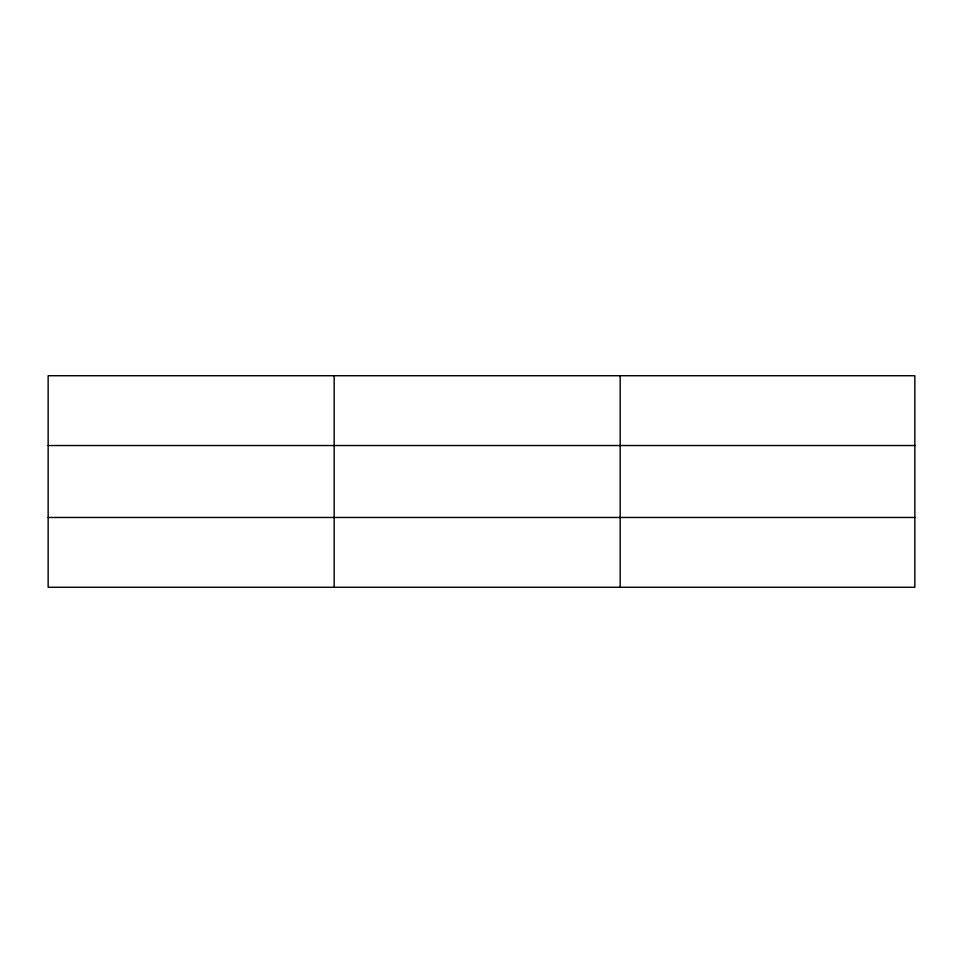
<?xml version="1.0" encoding="UTF-8"?>
<svg xmlns="http://www.w3.org/2000/svg" width="963" height="963" viewBox="0 0 963 963"><rect width="100%" height="100%" fill="white"/><g stroke="black" fill="none" stroke-linecap="round" stroke-linejoin="round"><path stroke-width="1.44" d="M334.161 375.726L334.161 587.274M620.172 375.726L620.172 587.274M914.85 517.468L914.85 587.274L48.15 587.274L48.15 375.726L914.85 375.726L914.85 517.468L48.15 517.468M48.15 445.532L914.85 445.532"/></g></svg>
